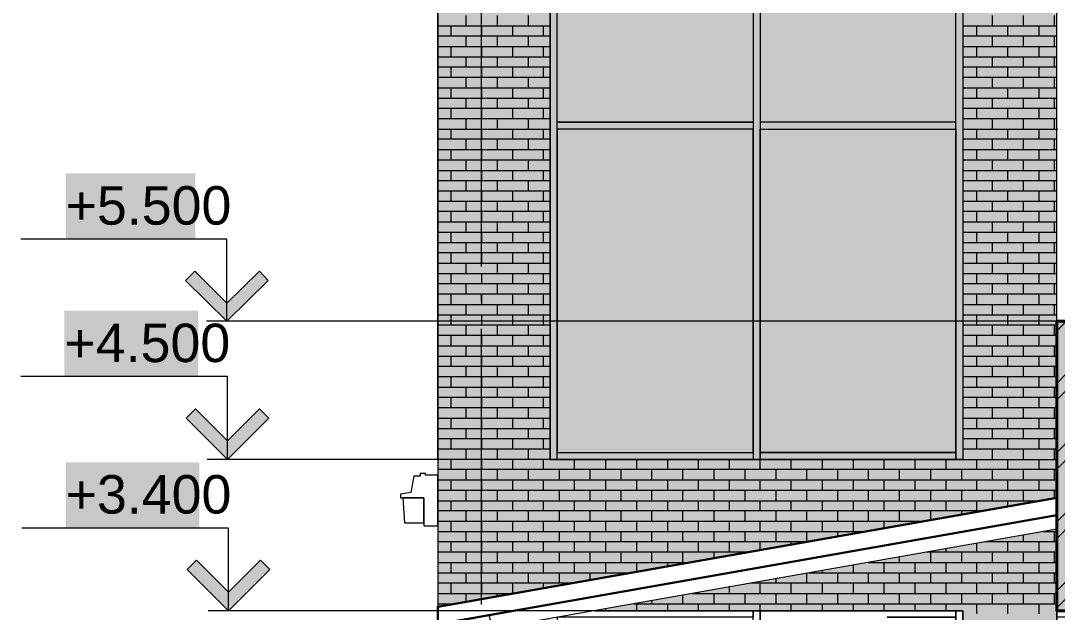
# Model space of a CAD drawing. Header units: millimetres. Extents: x -6983 to 114033, y -5968 to 36007.
# Drawn here: x 69129 to 76664, y 5491 to 9790 of the extents above; entities that cross this region are included whole.
import ezdxf

# ---------------------------------------------------------------- set-up
doc = ezdxf.new("R2010")
doc.units = ezdxf.units.MM
doc.layers.add('PDF _Геометрия', color=7, linetype='Continuous')
doc.layers.add('PDF _Текст', color=7, linetype='Continuous')
doc.layers.add('PDF _Сплошная заливка', color=7, linetype='Continuous', true_color=0xffffff)
doc.styles.add('PDF Arial', font='arial.ttf')

msp = doc.modelspace()

# ---------------------------------------------------------------- hatches: boundary and pattern name
at = {"layer": 'PDF _Сплошная заливка', "transparency": 33554559}
h = msp.add_hatch(color=256, dxfattribs=at)
h.paths.add_polyline_path([(72160.2, 1505.2), (72380.3, 1505.2), (72380.3, 2102.1), (72431.1, 2102.1), (72431.1, 5357.5), (72443.8, 5357.5), (72443.8, 5382.9), (72439.6, 5382.9), (72439.6, 5404.1), (72435.3, 5404.1), (72435.3, 5429.5), (72431.1, 5429.5), (72431.1, 5450.6), (72405.7, 5450.6), (72380.3, 5446.4), (72354.9, 5442.2), (72333.7, 5437.9), (72257.5, 5425.2), (72236.4, 5421), (72160.2, 5408.3)])
h.paths.add_polyline_path([(72380.3, 302.9), (72380.3, 1352.8), (72160.2, 1352.8), (72160.2, 302.9)])
h.paths.add_polyline_path([(72558.1, 5603), (72579.3, 5603), (72579.3, 12105.4), (72160.2, 12105.4), (72160.2, 5535.3), (72287.2, 5556.5), (72308.3, 5560.7), (72435.3, 5581.9), (72456.5, 5586.1)])
h.paths.add_polyline_path([(72528.5, 2102.1), (72579.3, 2102.1), (72579.3, 5374.4), (72553.9, 5374.4), (72553.9, 5395.6), (72549.6, 5395.6), (72549.6, 5421), (72545.4, 5421), (72545.4, 5446.4), (72541.2, 5446.4), (72541.2, 5471.8), (72524.2, 5471.8), (72528.5, 5467.6), (72528.5, 5446.4), (72532.7, 5446.4), (72532.7, 5421), (72536.9, 5421), (72536.9, 5395.6), (72541.2, 5395.6), (72541.2, 5370.2), (72520, 5370.2), (72477.7, 5361.7), (72528.5, 5357.5)])
h = msp.add_hatch(color=256, dxfattribs=at)
h.paths.add_polyline_path([(72964.5, 2627), (72964.5, 2559.3), (72977.2, 2559.3), (72977.2, 2627)])
h.paths.add_polyline_path([(72964.5, 2305.3), (72964.5, 2127.5), (72977.2, 2127.5), (72977.2, 2305.3)])
h.paths.add_polyline_path([(72964.5, 2521.2), (72964.5, 2381.5), (72977.2, 2381.5), (72977.2, 2521.2)])
h.paths.add_polyline_path([(75978.6, 2203.7), (75978.6, 2102.1), (76249.5, 2102.1), (76249.5, 2203.7)])
h.paths.add_polyline_path([(76660.2, 1835.4), (72579.3, 1835.4), (72579.3, 302.9), (76660.2, 302.9)])
h.paths.add_polyline_path([(76321.5, 2203.7), (76321.5, 2102.1), (76490.8, 2102.1), (76490.8, 2203.7)])
h.paths.add_polyline_path([(76516.2, 2102.1), (76660.2, 2102.1), (76660.2, 6094.1), (76639, 6094.1), (76613.6, 6089.8), (76592.4, 6085.6), (76541.6, 6077.1), (76520.5, 6072.9), (76469.7, 6064.4), (76448.5, 6060.2), (76397.7, 6051.7), (76376.5, 6047.5), (76325.7, 6039), (76304.6, 6034.8), (76253.8, 6026.3), (76232.6, 6022.1), (76181.8, 6013.6), (76160.6, 6009.4), (76109.8, 6000.9), (76088.7, 5996.7), (76037.9, 5988.2), (76016.7, 5984), (75965.9, 5975.5), (75944.7, 5971.3), (75893.9, 5962.8), (75872.8, 5958.6), (75822, 5950.1), (75800.8, 5945.9), (75750, 5937.4), (75728.8, 5933.2), (75678, 5924.7), (75656.9, 5920.5), (75606.1, 5912), (75584.9, 5907.8), (75534.1, 5899.3), (75512.9, 5895.1), (75462.1, 5886.6), (75441, 5882.4), (75390.2, 5873.9), (75369, 5869.7), (75318.2, 5861.2), (75297, 5857), (75246.2, 5848.6), (75225.1, 5844.3), (75174.3, 5835.9), (75153.1, 5831.6), (75102.3, 5823.2), (75081.1, 5818.9), (75030.3, 5810.5), (75009.2, 5806.2), (74958.4, 5797.8), (74937.2, 5793.5), (74886.4, 5785.1), (74865.2, 5780.8), (74814.4, 5772.4), (74793.3, 5768.1), (74742.5, 5759.7), (74721.3, 5755.4), (74670.5, 5747), (74649.3, 5742.7), (74598.5, 5734.3), (74577.4, 5730), (74526.6, 5721.6), (74505.4, 5717.3), (74454.6, 5708.9), (74433.4, 5704.6), (74382.6, 5696.2), (74361.5, 5691.9), (74310.7, 5683.5), (74289.5, 5679.2), (74238.7, 5670.8), (74217.5, 5666.5), (74166.7, 5658.1), (74145.6, 5653.8), (74094.8, 5645.4), (74073.6, 5641.1), (74022.8, 5632.7), (74001.6, 5628.4), (73950.9, 5620), (73929.7, 5615.7), (73878.9, 5607.3), (73857.7, 5603), (73806.9, 5594.6), (73785.8, 5590.3), (73735, 5581.9), (73713.8, 5577.6), (73663, 5569.2), (73641.8, 5564.9), (73591, 5556.5), (73569.9, 5552.2), (73519.1, 5543.8), (73497.9, 5539.5), (73447.1, 5531.1), (73425.9, 5526.8), (73375.1, 5518.4), (73354, 5514.1), (73303.2, 5505.7), (75978.6, 5501.4), (75978.6, 2728.6), (76461.2, 2728.6), (76461.2, 2720.1), (76469.7, 2724.4), (76473.9, 2728.6), (76596.7, 2728.6), (76592.4, 2724.4), (76600.9, 2720.1), (76600.9, 2572), (76617.8, 2572), (76622.1, 2567.7), (76617.8, 2555), (76600.9, 2550.8), (76600.9, 2364.5), (76613.6, 2364.5), (76613.6, 2351.8), (76600.9, 2351.8), (76596.7, 2258.7), (76592.4, 2250.2), (76592.4, 2241.8), (76600.9, 2241.8), (76600.9, 2203.7), (76516.2, 2203.7)])
h.paths.add_polyline_path([(76469.7, 2250.2), (76465.4, 2246), (76478.1, 2241.8), (76478.1, 2246), (76473.9, 2250.2)])
h.paths.add_polyline_path([(72579.3, 2102.1), (72913.7, 2106.3), (72909.5, 2106.3), (72909.5, 2114.8), (72905.2, 2114.8), (72905.2, 2165.6), (72901, 2169.8), (72905.2, 2487.3), (72909.5, 2521.2), (72905.2, 2521.2), (72905.2, 2749.8), (72888.3, 2749.8), (72888.3, 2826), (72663.9, 2826), (72663.9, 2868.3), (72901, 2872.5), (72905.2, 2910.6), (72977.2, 2910.6), (72977.2, 5446.4), (72956, 5446.4), (72930.6, 5442.2), (72909.5, 5437.9), (72884.1, 5433.7), (72862.9, 5429.5), (72837.5, 5425.2), (72816.3, 5421), (72790.9, 5416.8), (72769.8, 5412.5), (72744.4, 5408.3), (72723.2, 5404.1), (72697.8, 5399.8), (72676.6, 5395.6), (72651.2, 5391.4), (72630.1, 5387.1), (72579.3, 5378.7)])
h.paths.add_polyline_path([(72964.5, 2356.1), (72964.5, 2330.7), (72977.2, 2330.7), (72977.2, 2356.1)])
h.paths.add_polyline_path([(76639, 6322.7), (76660.2, 6322.7), (76660.2, 12105.4), (72579.3, 12105.4), (72579.3, 5607.3), (72655.5, 5620), (72676.6, 5624.2), (72727.4, 5632.7), (72748.6, 5636.9), (72799.4, 5645.4), (72820.6, 5649.6), (72871.4, 5658.1), (72892.5, 5662.3), (72943.3, 5670.8), (72964.5, 5675), (73015.3, 5683.5), (73036.5, 5687.7), (73087.3, 5696.2), (73108.4, 5700.4), (73159.2, 5708.9), (73180.4, 5713.1), (73231.2, 5721.6), (73252.4, 5725.8), (73303.2, 5734.3), (73324.3, 5738.5), (73375.1, 5747), (73396.3, 5751.2), (73447.1, 5759.7), (73468.3, 5763.9), (73519.1, 5772.4), (73540.2, 5776.6), (73591, 5785.1), (73612.2, 5789.3), (73663, 5797.8), (73684.2, 5802), (73735, 5810.5), (73756.1, 5814.7), (73806.9, 5823.2), (73828.1, 5827.4), (73878.9, 5835.9), (73900.1, 5840.1), (73950.9, 5848.6), (73972, 5852.8), (74022.8, 5861.2), (74044, 5865.5), (74094.8, 5873.9), (74115.9, 5878.2), (74166.7, 5886.6), (74187.9, 5890.9), (74238.7, 5899.3), (74259.9, 5903.6), (74310.7, 5912), (74331.8, 5916.3), (74382.6, 5924.7), (74403.8, 5929), (74454.6, 5937.4), (74475.8, 5941.7), (74526.6, 5950.1), (74547.7, 5954.4), (74598.5, 5962.8), (74619.7, 5967.1), (74695.9, 5979.8), (74717.1, 5984), (74767.9, 5992.5), (74789, 5996.7), (74839.8, 6005.2), (74861, 6009.4), (74911.8, 6017.9), (74933, 6022.1), (74983.8, 6030.6), (75004.9, 6034.8), (75055.7, 6043.3), (75076.9, 6047.5), (75127.7, 6056), (75148.9, 6060.2), (75199.7, 6068.7), (75220.8, 6072.9), (75271.6, 6081.4), (75292.8, 6085.6), (75343.6, 6094.1), (75364.8, 6098.3), (75415.6, 6106.8), (75436.7, 6111), (75487.5, 6119.5), (75508.7, 6123.7), (75559.5, 6132.2), (75580.7, 6136.4), (75631.5, 6144.9), (75652.6, 6149.1), (75703.4, 6157.6), (75724.6, 6161.8), (75775.4, 6170.3), (75796.6, 6174.5), (75847.4, 6183), (75868.5, 6187.2), (75919.3, 6195.7), (75940.5, 6199.9), (75991.3, 6208.4), (76012.5, 6212.6), (76063.3, 6221.1), (76084.4, 6225.3), (76135.2, 6233.8), (76156.4, 6238), (76207.2, 6246.5), (76228.4, 6250.7), (76279.2, 6259.2), (76300.3, 6263.4), (76351.1, 6271.9), (76372.3, 6276.1), (76423.1, 6284.6), (76444.3, 6288.8), (76495.1, 6297.3), (76516.2, 6301.5), (76567, 6310), (76588.2, 6314.2)])
for color, points in [(256, [(69455.1, 8680.6), (69455.1, 8202.3), (70399.1, 8202.3), (70399.1, 8680.6)]), (7, [(70928.3, 7910.2), (70869, 7969.4), (70860.5, 7969.4), (70636.2, 7745.1), (70623.5, 7740.8), (70623.5, 7745.1), (70399.1, 7969.4), (70390.6, 7969.4), (70386.4, 7965.2), (70327.1, 7905.9), (70335.6, 7901.7), (70623.5, 7613.8), (70636.2, 7609.6), (70636.2, 7613.8), (70924, 7901.7)]), (256, [(69446.6, 7681.6), (69446.6, 7203.2), (70420.3, 7203.2), (70420.3, 7681.6)]), (7, [(70932.5, 6906.9), (70869, 6970.4), (70860.5, 6970.4), (70636.2, 6746), (70627.7, 6741.8), (70627.7, 6746), (70403.3, 6970.4), (70394.9, 6970.4), (70390.6, 6966.1), (70331.4, 6906.9), (70627.7, 6610.5), (70636.2, 6606.3), (70636.2, 6610.5)]), (256, [(69455.1, 6580.9), (69455.1, 6102.5), (70428.7, 6102.5), (70428.7, 6580.9)]), (7, [(70941, 5806.2), (70877.5, 5869.7), (70869, 5869.7), (70644.6, 5645.4), (70636.2, 5641.1), (70636.2, 5645.4), (70411.8, 5869.7), (70403.3, 5869.7), (70399.1, 5865.5), (70339.8, 5806.2), (70636.2, 5509.9), (70644.6, 5505.7), (70644.6, 5509.9)])]:
    msp.add_hatch(color=color, dxfattribs=at).paths.add_polyline_path(points)
h = msp.add_hatch(color=256, dxfattribs=at)
h.paths.add_polyline_path([(76778.7, 1835.4), (76660.2, 1835.4), (76660.2, 302.9), (76778.7, 302.9)])
h.paths.add_polyline_path([(76660.2, 5501.4), (76778.7, 5501.4), (76778.7, 7605.4), (76660.2, 7605.4)])
h.paths.add_polyline_path([(76660.2, 2034.3), (76778.7, 2034.3), (76778.7, 2102.1), (76660.2, 2102.1)])

# ---------------------------------------------------------------- linework, layer by layer
at = {"layer": 'PDF _Геометрия', "lineweight": 18}
for points in [[(85880.3, 12105.4), (72579.3, 12105.4), (72160.2, 12105.4), (72160.2, 1505.2)], [(76660.2, 7605.4), (76660.2, 12105.4), (72579.3, 12105.4)], [(76660.2, 9002.4), (76668.6, 9002.4)], [(76660.2, 5501.4), (76808.3, 5501.4), (76808.3, 5454.9), (76660.2, 5454.9), (76660.2, 5501.4), (76660.2, 2144.4), (76660.2, 5501.4), (76660.2, 2144.4), (76660.2, 5501.4), (76660.2, 2144.4), (76660.2, 6094.1)], [(73303.2, 5501.4), (75978.6, 5501.4), (75978.6, 2728.6)]]:
    msp.add_lwpolyline(points, dxfattribs=at)
at = {"layer": 'PDF _Геометрия', "lineweight": 9}
for points in [[(74505.4, 10052.2), (74505.4, 10001.4), (74454.6, 10001.4), (74454.6, 9027.8), (74454.6, 6602.1), (74505.4, 6602.1), (75927.8, 6602.1), (75927.8, 9027.8), (75927.8, 10001.4), (75978.6, 10001.4), (75978.6, 9027.8), (75978.6, 6602.1)], [(72977.2, 6602.1), (73028, 6602.1), (73028, 9027.8), (73028, 10001.4), (72977.2, 10001.4), (72977.2, 9027.8), (72977.2, 6602.1), (72579.3, 6602.1), (72160.2, 6602.1)], [(74505.4, 10001.4), (74505.4, 9027.8), (74505.4, 6602.1)], [(72367.6, 9751.7), (72367.6, 9827.9)], [(72596.2, 9751.7), (72596.2, 9827.9)], [(72820.6, 9751.7), (72820.6, 9827.9)], [(76194.5, 9751.7), (76194.5, 9827.9)], [(76418.9, 9751.7), (76418.9, 9827.9)], [(76643.2, 9751.7), (76643.2, 9827.9)], [(72160.2, 9751.7), (72579.3, 9751.7), (72977.2, 9751.7)], [(72257.5, 9679.7), (72257.5, 9751.7)], [(72481.9, 9679.7), (72481.9, 9751.7)], [(72706.3, 9679.7), (72706.3, 9751.7)], [(72930.6, 9679.7), (72930.6, 9751.7)], [(75978.6, 9751.7), (76660.2, 9751.7)], [(76080.2, 9679.7), (76080.2, 9751.7)], [(76304.6, 9679.7), (76304.6, 9751.7)], [(76533.2, 9679.7), (76533.2, 9751.7)], [(72160.2, 9679.7), (72579.3, 9679.7), (72977.2, 9679.7)], [(72367.6, 9603.5), (72367.6, 9679.7)], [(72596.2, 9603.5), (72596.2, 9679.7)], [(72820.6, 9603.5), (72820.6, 9679.7)], [(75978.6, 9679.7), (76660.2, 9679.7)], [(76194.5, 9603.5), (76194.5, 9679.7)], [(76418.9, 9603.5), (76418.9, 9679.7)], [(76643.2, 9603.5), (76643.2, 9679.7)], [(72160.2, 9603.5), (72579.3, 9603.5), (72977.2, 9603.5)], [(72257.5, 9527.3), (72257.5, 9603.5)], [(72481.9, 9527.3), (72481.9, 9603.5)], [(72706.3, 9527.3), (72706.3, 9603.5)], [(72930.6, 9527.3), (72930.6, 9603.5)], [(75978.6, 9603.5), (76660.2, 9603.5)], [(76080.2, 9527.3), (76080.2, 9603.5)], [(76304.6, 9527.3), (76304.6, 9603.5)], [(76533.2, 9527.3), (76533.2, 9603.5)], [(72160.2, 9527.3), (72579.3, 9527.3), (72977.2, 9527.3)], [(72367.6, 9455.3), (72367.6, 9527.3)], [(72596.2, 9455.3), (72596.2, 9527.3)], [(72820.6, 9455.3), (72820.6, 9527.3)], [(75978.6, 9527.3), (76660.2, 9527.3)], [(76194.5, 9455.3), (76194.5, 9527.3)], [(76418.9, 9455.3), (76418.9, 9527.3)], [(76643.2, 9455.3), (76643.2, 9527.3)], [(72160.2, 9455.3), (72579.3, 9455.3), (72977.2, 9455.3)], [(72257.5, 9379.1), (72257.5, 9455.3)], [(72481.9, 9379.1), (72481.9, 9455.3)], [(72706.3, 9379.1), (72706.3, 9455.3)], [(72930.6, 9379.1), (72930.6, 9455.3)], [(75978.6, 9455.3), (76660.2, 9455.3)], [(76080.2, 9379.1), (76080.2, 9455.3)], [(76304.6, 9379.1), (76304.6, 9455.3)], [(76533.2, 9379.1), (76533.2, 9455.3)], [(72160.2, 9379.1), (72579.3, 9379.1), (72977.2, 9379.1)], [(72367.6, 9302.9), (72367.6, 9379.1)], [(72596.2, 9302.9), (72596.2, 9379.1)], [(72820.6, 9302.9), (72820.6, 9379.1)], [(75978.6, 9379.1), (76660.2, 9379.1)], [(76194.5, 9302.9), (76194.5, 9379.1)], [(76418.9, 9302.9), (76418.9, 9379.1)], [(76643.2, 9302.9), (76643.2, 9379.1)], [(72160.2, 9302.9), (72579.3, 9302.9), (72977.2, 9302.9)], [(72257.5, 9226.7), (72257.5, 9302.9)], [(72481.9, 9226.7), (72481.9, 9302.9)], [(72706.3, 9226.7), (72706.3, 9302.9)], [(72930.6, 9226.7), (72930.6, 9302.9)], [(75978.6, 9302.9), (76660.2, 9302.9)], [(76080.2, 9226.7), (76080.2, 9302.9)], [(76304.6, 9226.7), (76304.6, 9302.9)], [(76533.2, 9226.7), (76533.2, 9302.9)], [(72160.2, 9226.7), (72579.3, 9226.7), (72977.2, 9226.7)], [(72367.6, 9154.8), (72367.6, 9226.7)], [(72596.2, 9154.8), (72596.2, 9226.7)], [(72820.6, 9154.8), (72820.6, 9226.7)], [(75978.6, 9226.7), (76660.2, 9226.7)], [(76194.5, 9154.8), (76194.5, 9226.7)], [(76418.9, 9154.8), (76418.9, 9226.7)], [(76643.2, 9154.8), (76643.2, 9226.7)], [(72160.2, 9154.8), (72579.3, 9154.8), (72977.2, 9154.8)], [(72257.5, 9078.6), (72257.5, 9154.8)], [(72481.9, 9078.6), (72481.9, 9154.8)], [(72706.3, 9078.6), (72706.3, 9154.8)], [(72930.6, 9078.6), (72930.6, 9154.8)], [(75978.6, 9154.8), (76660.2, 9154.8)], [(76080.2, 9078.6), (76080.2, 9154.8)], [(76304.6, 9078.6), (76304.6, 9154.8)], [(76533.2, 9078.6), (76533.2, 9154.8)], [(72160.2, 9078.6), (72579.3, 9078.6), (72977.2, 9078.6)], [(72367.6, 9002.4), (72367.6, 9078.6)], [(72596.2, 9002.4), (72596.2, 9078.6)], [(72820.6, 9002.4), (72820.6, 9078.6)], [(74454.6, 9053.2), (73028, 9053.2)], [(74505.4, 6530.1), (74505.4, 6602.1), (74505.4, 6652.9), (74505.4, 9002.4), (75927.8, 9002.4), (75927.8, 9053.2), (74505.4, 9053.2), (74505.4, 9002.4), (75927.8, 9002.4), (75927.8, 6652.9), (74505.4, 6652.9), (75927.8, 6652.9), (75927.8, 6602.1), (75978.6, 6602.1), (76660.2, 6602.1)], [(75927.8, 9053.2), (74505.4, 9053.2)], [(75978.6, 9078.6), (76660.2, 9078.6)], [(76194.5, 9002.4), (76194.5, 9078.6)], [(76418.9, 9002.4), (76418.9, 9078.6)], [(76643.2, 9002.4), (76643.2, 9078.6)], [(72160.2, 9002.4), (72579.3, 9002.4), (72977.2, 9002.4)], [(72257.5, 8930.4), (72257.5, 9002.4)], [(72481.9, 8930.4), (72481.9, 9002.4)], [(72706.3, 8930.4), (72706.3, 9002.4)], [(72930.6, 8930.4), (72930.6, 9002.4)], [(75978.6, 9002.4), (76660.2, 9002.4)], [(76080.2, 8930.4), (76080.2, 9002.4)], [(76304.6, 8930.4), (76304.6, 9002.4)], [(76533.2, 8930.4), (76533.2, 9002.4)], [(72160.2, 8930.4), (72579.3, 8930.4), (72977.2, 8930.4)], [(72367.6, 8854.2), (72367.6, 8930.4)], [(72596.2, 8854.2), (72596.2, 8930.4)], [(72820.6, 8854.2), (72820.6, 8930.4)], [(75978.6, 8930.4), (76660.2, 8930.4)], [(76194.5, 8854.2), (76194.5, 8930.4)], [(76418.9, 8854.2), (76418.9, 8930.4)], [(76643.2, 8854.2), (76643.2, 8930.4)], [(72160.2, 8854.2), (72579.3, 8854.2), (72977.2, 8854.2)], [(72257.5, 8778), (72257.5, 8854.2)], [(72481.9, 8778), (72481.9, 8854.2)], [(72706.3, 8778), (72706.3, 8854.2)], [(72930.6, 8778), (72930.6, 8854.2)], [(75978.6, 8854.2), (76660.2, 8854.2)], [(76080.2, 8778), (76080.2, 8854.2)], [(76304.6, 8778), (76304.6, 8854.2)], [(76533.2, 8778), (76533.2, 8854.2)], [(72160.2, 8778), (72579.3, 8778), (72977.2, 8778)], [(72367.6, 8701.8), (72367.6, 8778)], [(72596.2, 8701.8), (72596.2, 8778)], [(72820.6, 8701.8), (72820.6, 8778)], [(75978.6, 8778), (76660.2, 8778)], [(76194.5, 8701.8), (76194.5, 8778)], [(76418.9, 8701.8), (76418.9, 8778)], [(76643.2, 8701.8), (76643.2, 8778)], [(72160.2, 8701.8), (72579.3, 8701.8), (72977.2, 8701.8)], [(72257.5, 8629.8), (72257.5, 8701.8)], [(72481.9, 8629.8), (72481.9, 8701.8)], [(72706.3, 8629.8), (72706.3, 8701.8)], [(72930.6, 8629.8), (72930.6, 8701.8)], [(75978.6, 8701.8), (76660.2, 8701.8)], [(76080.2, 8629.8), (76080.2, 8701.8)], [(76304.6, 8629.8), (76304.6, 8701.8)], [(76533.2, 8629.8), (76533.2, 8701.8)], [(72160.2, 8629.8), (72579.3, 8629.8), (72977.2, 8629.8)], [(72367.6, 8553.6), (72367.6, 8629.8)], [(72596.2, 8553.6), (72596.2, 8629.8)], [(72820.6, 8553.6), (72820.6, 8629.8)], [(75978.6, 8629.8), (76660.2, 8629.8)], [(76194.5, 8553.6), (76194.5, 8629.8)], [(76418.9, 8553.6), (76418.9, 8629.8)], [(76643.2, 8553.6), (76643.2, 8629.8)], [(72160.2, 8553.6), (72579.3, 8553.6), (72977.2, 8553.6)], [(72257.5, 8477.4), (72257.5, 8553.6)], [(72481.9, 8477.4), (72481.9, 8553.6)], [(72706.3, 8477.4), (72706.3, 8553.6)], [(72930.6, 8477.4), (72930.6, 8553.6)], [(75978.6, 8553.6), (76660.2, 8553.6)], [(76080.2, 8477.4), (76080.2, 8553.6)], [(76304.6, 8477.4), (76304.6, 8553.6)], [(76533.2, 8477.4), (76533.2, 8553.6)], [(72160.2, 8477.4), (72579.3, 8477.4), (72977.2, 8477.4)], [(72367.6, 8405.5), (72367.6, 8477.4)], [(72596.2, 8405.5), (72596.2, 8477.4)], [(72820.6, 8405.5), (72820.6, 8477.4)], [(75978.6, 8477.4), (76660.2, 8477.4)], [(76194.5, 8405.5), (76194.5, 8477.4)], [(76418.9, 8405.5), (76418.9, 8477.4)], [(76643.2, 8405.5), (76643.2, 8477.4)], [(72160.2, 8405.5), (72579.3, 8405.5), (72977.2, 8405.5)], [(72257.5, 8329.3), (72257.5, 8405.5)], [(72481.9, 8329.3), (72481.9, 8405.5)], [(72706.3, 8329.3), (72706.3, 8405.5)], [(72930.6, 8329.3), (72930.6, 8405.5)], [(75978.6, 8405.5), (76660.2, 8405.5)], [(76080.2, 8329.3), (76080.2, 8405.5)], [(76304.6, 8329.3), (76304.6, 8405.5)], [(76533.2, 8329.3), (76533.2, 8405.5)], [(72160.2, 8329.3), (72579.3, 8329.3), (72977.2, 8329.3)], [(72367.6, 8253.1), (72367.6, 8329.3)], [(72596.2, 8253.1), (72596.2, 8329.3)], [(72820.6, 8253.1), (72820.6, 8329.3)], [(75978.6, 8329.3), (76660.2, 8329.3)], [(76194.5, 8253.1), (76194.5, 8329.3)], [(76418.9, 8253.1), (76418.9, 8329.3)], [(76643.2, 8253.1), (76643.2, 8329.3)], [(72160.2, 8253.1), (72579.3, 8253.1), (72977.2, 8253.1)], [(72257.5, 8176.9), (72257.5, 8253.1)], [(72481.9, 8176.9), (72481.9, 8253.1)], [(72706.3, 8176.9), (72706.3, 8253.1)], [(72930.6, 8176.9), (72930.6, 8253.1)], [(75978.6, 8253.1), (76660.2, 8253.1)], [(76080.2, 8176.9), (76080.2, 8253.1)], [(76304.6, 8176.9), (76304.6, 8253.1)], [(76533.2, 8176.9), (76533.2, 8253.1)], [(76880.3, 5501.4), (76880.3, 6335.4), (76880.3, 6534.3), (76880.3, 7605.4), (71800.3, 7605.4), (70627.7, 7605.4), (70327.1, 7901.7), (70394.9, 7969.4), (70627.7, 7736.6), (70864.8, 7969.4), (70928.3, 7901.7), (70627.7, 7605.4), (70627.7, 8202.3), (69129.1, 8202.3)], [(72160.2, 8176.9), (72579.3, 8176.9), (72977.2, 8176.9)], [(72367.6, 8104.9), (72367.6, 8176.9)], [(72596.2, 8104.9), (72596.2, 8176.9)], [(72820.6, 8104.9), (72820.6, 8176.9)], [(75978.6, 8176.9), (76660.2, 8176.9)], [(76194.5, 8104.9), (76194.5, 8176.9)], [(76418.9, 8104.9), (76418.9, 8176.9)], [(76643.2, 8104.9), (76643.2, 8176.9)], [(72160.2, 8104.9), (72579.3, 8104.9), (72977.2, 8104.9)], [(72257.5, 8028.7), (72257.5, 8104.9)], [(72481.9, 8028.7), (72481.9, 8104.9)], [(72706.3, 8028.7), (72706.3, 8104.9)], [(72930.6, 8028.7), (72930.6, 8104.9)], [(75978.6, 8104.9), (76660.2, 8104.9)], [(76080.2, 8028.7), (76080.2, 8104.9)], [(76304.6, 8028.7), (76304.6, 8104.9)], [(76533.2, 8028.7), (76533.2, 8104.9)], [(72160.2, 8028.7), (72579.3, 8028.7), (72977.2, 8028.7)], [(72367.6, 7952.5), (72367.6, 8028.7)], [(72596.2, 7952.5), (72596.2, 8028.7)], [(72820.6, 7952.5), (72820.6, 8028.7)], [(75978.6, 8028.7), (76660.2, 8028.7)], [(76194.5, 7952.5), (76194.5, 8028.7)], [(76418.9, 7952.5), (76418.9, 8028.7)], [(76643.2, 7952.5), (76643.2, 8028.7)], [(72160.2, 7952.5), (72579.3, 7952.5), (72977.2, 7952.5)], [(72257.5, 7880.5), (72257.5, 7952.5)], [(72481.9, 7880.5), (72481.9, 7952.5)], [(72706.3, 7880.5), (72706.3, 7952.5)], [(72930.6, 7880.5), (72930.6, 7952.5)], [(75978.6, 7952.5), (76660.2, 7952.5)], [(76080.2, 7880.5), (76080.2, 7952.5)], [(76304.6, 7880.5), (76304.6, 7952.5)], [(76533.2, 7880.5), (76533.2, 7952.5)], [(72160.2, 7880.5), (72579.3, 7880.5), (72977.2, 7880.5)], [(72367.6, 7804.3), (72367.6, 7880.5)], [(72596.2, 7804.3), (72596.2, 7880.5)], [(72820.6, 7804.3), (72820.6, 7880.5)], [(75978.6, 7880.5), (76660.2, 7880.5)], [(76194.5, 7804.3), (76194.5, 7880.5)], [(76418.9, 7804.3), (76418.9, 7880.5)], [(76643.2, 7804.3), (76643.2, 7880.5)], [(72160.2, 7804.3), (72579.3, 7804.3), (72977.2, 7804.3)], [(72257.5, 7728.1), (72257.5, 7804.3)], [(72481.9, 7728.1), (72481.9, 7804.3)], [(72706.3, 7728.1), (72706.3, 7804.3)], [(72930.6, 7728.1), (72930.6, 7804.3)], [(75978.6, 7804.3), (76660.2, 7804.3)], [(76080.2, 7728.1), (76080.2, 7804.3)], [(76304.6, 7728.1), (76304.6, 7804.3)], [(76533.2, 7728.1), (76533.2, 7804.3)], [(72160.2, 7728.1), (72579.3, 7728.1), (72977.2, 7728.1)], [(72367.6, 7651.9), (72367.6, 7728.1)], [(72596.2, 7651.9), (72596.2, 7728.1)], [(72820.6, 7651.9), (72820.6, 7728.1)], [(75978.6, 7728.1), (76660.2, 7728.1)], [(76194.5, 7651.9), (76194.5, 7728.1)], [(76418.9, 7651.9), (76418.9, 7728.1)], [(76643.2, 7651.9), (76643.2, 7728.1)], [(72160.2, 7651.9), (72579.3, 7651.9), (72977.2, 7651.9)], [(72257.5, 7580), (72257.5, 7651.9)], [(72481.9, 7580), (72481.9, 7651.9)], [(72706.3, 7580), (72706.3, 7651.9)], [(72930.6, 7580), (72930.6, 7651.9)], [(75978.6, 7651.9), (76660.2, 7651.9)], [(76080.2, 7580), (76080.2, 7651.9)], [(76304.6, 7580), (76304.6, 7651.9)], [(76533.2, 7580), (76533.2, 7651.9)], [(71178, 7605.4), (70479.5, 7605.4)], [(72160.2, 7580), (72579.3, 7580), (72977.2, 7580)], [(72367.6, 7503.8), (72367.6, 7580)], [(72596.2, 7503.8), (72596.2, 7580)], [(72820.6, 7503.8), (72820.6, 7580)], [(75978.6, 7580), (76660.2, 7580)], [(76194.5, 7503.8), (76194.5, 7580)], [(76418.9, 7503.8), (76418.9, 7580)], [(76643.2, 7503.8), (76643.2, 7580)], [(76660.2, 7533.4), (76727.9, 7605.4)], [(72160.2, 7503.8), (72579.3, 7503.8), (72977.2, 7503.8)], [(72257.5, 7427.6), (72257.5, 7503.8)], [(72481.9, 7427.6), (72481.9, 7503.8)], [(72706.3, 7427.6), (72706.3, 7503.8)], [(72930.6, 7427.6), (72930.6, 7503.8)], [(75978.6, 7503.8), (76660.2, 7503.8)], [(76080.2, 7427.6), (76080.2, 7503.8)], [(76304.6, 7427.6), (76304.6, 7503.8)], [(76533.2, 7427.6), (76533.2, 7503.8)], [(72160.2, 7427.6), (72579.3, 7427.6), (72977.2, 7427.6)], [(72367.6, 7351.4), (72367.6, 7427.6)], [(72596.2, 7351.4), (72596.2, 7427.6)], [(72820.6, 7351.4), (72820.6, 7427.6)], [(75978.6, 7427.6), (76660.2, 7427.6)], [(76194.5, 7351.4), (76194.5, 7427.6)], [(76418.9, 7351.4), (76418.9, 7427.6)], [(76643.2, 7351.4), (76643.2, 7427.6)], [(72160.2, 7351.4), (72579.3, 7351.4), (72977.2, 7351.4)], [(72257.5, 7279.4), (72257.5, 7351.4)], [(72481.9, 7279.4), (72481.9, 7351.4)], [(72706.3, 7279.4), (72706.3, 7351.4)], [(72930.6, 7279.4), (72930.6, 7351.4)], [(75978.6, 7351.4), (76660.2, 7351.4)], [(76080.2, 7279.4), (76080.2, 7351.4)], [(76304.6, 7279.4), (76304.6, 7351.4)], [(76533.2, 7279.4), (76533.2, 7351.4)], [(72160.2, 7279.4), (72579.3, 7279.4), (72977.2, 7279.4)], [(72367.6, 7203.2), (72367.6, 7279.4)], [(72596.2, 7203.2), (72596.2, 7279.4)], [(72820.6, 7203.2), (72820.6, 7279.4)], [(75978.6, 7279.4), (76660.2, 7279.4)], [(76194.5, 7203.2), (76194.5, 7279.4)], [(76418.9, 7203.2), (76418.9, 7279.4)], [(76643.2, 7203.2), (76643.2, 7279.4)], [(76660.2, 7152.4), (76778.7, 7275.2)], [(73337, 6602.1), (71203.4, 6602.1), (70631.9, 6602.1), (70331.4, 6902.6), (70399.1, 6970.4), (70631.9, 6737.5), (70864.8, 6970.4), (70932.5, 6902.6), (70631.9, 6602.1), (70631.9, 7203.2), (69129.1, 7203.2)], [(72160.2, 7203.2), (72579.3, 7203.2), (72977.2, 7203.2)], [(72257.5, 7127), (72257.5, 7203.2)], [(72481.9, 7127), (72481.9, 7203.2)], [(72706.3, 7127), (72706.3, 7203.2)], [(72930.6, 7127), (72930.6, 7203.2)], [(75978.6, 7203.2), (76660.2, 7203.2)], [(76080.2, 7127), (76080.2, 7203.2)], [(76304.6, 7127), (76304.6, 7203.2)], [(76533.2, 7127), (76533.2, 7203.2)], [(72160.2, 7127), (72579.3, 7127), (72977.2, 7127)], [(72367.6, 7055), (72367.6, 7127)], [(72596.2, 7055), (72596.2, 7127)], [(72820.6, 7055), (72820.6, 7127)], [(75978.6, 7127), (76660.2, 7127)], [(76194.5, 7055), (76194.5, 7127)], [(76418.9, 7055), (76418.9, 7127)], [(76643.2, 7055), (76643.2, 7127)], [(76660.2, 7033.9), (76778.7, 7152.4)], [(72160.2, 7055), (72579.3, 7055), (72977.2, 7055)], [(72257.5, 6978.8), (72257.5, 7055)], [(72481.9, 6978.8), (72481.9, 7055)], [(72706.3, 6978.8), (72706.3, 7055)], [(72930.6, 6978.8), (72930.6, 7055)], [(75978.6, 7055), (76660.2, 7055)], [(76080.2, 6978.8), (76080.2, 7055)], [(76304.6, 6978.8), (76304.6, 7055)], [(76533.2, 6978.8), (76533.2, 7055)], [(72160.2, 6978.8), (72579.3, 6978.8), (72977.2, 6978.8)], [(72367.6, 6902.6), (72367.6, 6978.8)], [(72596.2, 6902.6), (72596.2, 6978.8)], [(72820.6, 6902.6), (72820.6, 6978.8)], [(75978.6, 6978.8), (76660.2, 6978.8)], [(76194.5, 6902.6), (76194.5, 6978.8)], [(76418.9, 6902.6), (76418.9, 6978.8)], [(76643.2, 6902.6), (76643.2, 6978.8)], [(72160.2, 6902.6), (72579.3, 6902.6), (72977.2, 6902.6)], [(72257.5, 6826.4), (72257.5, 6902.6)], [(72481.9, 6826.4), (72481.9, 6902.6)], [(72706.3, 6826.4), (72706.3, 6902.6)], [(72930.6, 6826.4), (72930.6, 6902.6)], [(75978.6, 6902.6), (76660.2, 6902.6)], [(76080.2, 6826.4), (76080.2, 6902.6)], [(76304.6, 6826.4), (76304.6, 6902.6)], [(76533.2, 6826.4), (76533.2, 6902.6)], [(72160.2, 6826.4), (72579.3, 6826.4), (72977.2, 6826.4)], [(72367.6, 6754.5), (72367.6, 6826.4)], [(72596.2, 6754.5), (72596.2, 6826.4)], [(72820.6, 6754.5), (72820.6, 6826.4)], [(75978.6, 6826.4), (76660.2, 6826.4)], [(76194.5, 6754.5), (76194.5, 6826.4)], [(76418.9, 6754.5), (76418.9, 6826.4)], [(76643.2, 6754.5), (76643.2, 6826.4)], [(72160.2, 6754.5), (72579.3, 6754.5), (72977.2, 6754.5)], [(72257.5, 6678.3), (72257.5, 6754.5)], [(72481.9, 6678.3), (72481.9, 6754.5)], [(72706.3, 6678.3), (72706.3, 6754.5)], [(72930.6, 6678.3), (72930.6, 6754.5)], [(75978.6, 6754.5), (76660.2, 6754.5)], [(76080.2, 6678.3), (76080.2, 6754.5)], [(76304.6, 6678.3), (76304.6, 6754.5)], [(76533.2, 6678.3), (76533.2, 6754.5)], [(76660.2, 6652.9), (76778.7, 6771.4)], [(72160.2, 6678.3), (72579.3, 6678.3), (72977.2, 6678.3)], [(72160.2, 6530.1), (72579.3, 6530.1), (76660.2, 6530.1), (76778.7, 6648.6), (76880.3, 6551.3)], [(72367.6, 6602.1), (72367.6, 6678.3)], [(72596.2, 6602.1), (72596.2, 6678.3)], [(72820.6, 6602.1), (72820.6, 6678.3)], [(73028, 6602.1), (73028, 6652.9)], [(73028, 6652.9), (74454.6, 6652.9)], [(74454.6, 6652.9), (74454.6, 6602.1)], [(75978.6, 6678.3), (76660.2, 6678.3)], [(76194.5, 6602.1), (76194.5, 6678.3)], [(76418.9, 6602.1), (76418.9, 6678.3)], [(76643.2, 6602.1), (76643.2, 6678.3)], [(71178, 6602.1), (70483.8, 6602.1)], [(72257.5, 6530.1), (72257.5, 6602.1)], [(72481.9, 6530.1), (72481.9, 6602.1)], [(72706.3, 6530.1), (72706.3, 6602.1)], [(72930.6, 6530.1), (72930.6, 6602.1)], [(73028, 6602.1), (74454.6, 6602.1)], [(73044.9, 6602.1), (73044.9, 6602.1)], [(73155, 6530.1), (73155, 6602.1)], [(73269.3, 6602.1), (73269.3, 6602.1)], [(73383.6, 6530.1), (73383.6, 6602.1)], [(73493.7, 6602.1), (73493.7, 6602.1)], [(73608, 6530.1), (73608, 6602.1)], [(73718, 6602.1), (73718, 6602.1)], [(73832.3, 6530.1), (73832.3, 6602.1)], [(73942.4, 6602.1), (73942.4, 6602.1)], [(74056.7, 6530.1), (74056.7, 6602.1)], [(74171, 6602.1), (74171, 6602.1)], [(74281, 6530.1), (74281, 6602.1)], [(74395.3, 6602.1), (74395.3, 6602.1)], [(74619.7, 6602.1), (74619.7, 6602.1)], [(74729.8, 6530.1), (74729.8, 6602.1)], [(74844.1, 6602.1), (74844.1, 6602.1)], [(74958.4, 6530.1), (74958.4, 6602.1)], [(75068.4, 6602.1), (75068.4, 6602.1)], [(75182.7, 6530.1), (75182.7, 6602.1)], [(75292.8, 6602.1), (75292.8, 6602.1)], [(75407.1, 6530.1), (75407.1, 6602.1)], [(75517.2, 6602.1), (75517.2, 6602.1)], [(75631.5, 6530.1), (75631.5, 6602.1)], [(75745.8, 6602.1), (75745.8, 6602.1)], [(75855.8, 6530.1), (75855.8, 6602.1)], [(75970.1, 6602.1), (75970.1, 6602.1)], [(76080.2, 6530.1), (76080.2, 6602.1)], [(76304.6, 6530.1), (76304.6, 6602.1)], [(76533.2, 6530.1), (76533.2, 6602.1)], [(72367.6, 6453.9), (72367.6, 6530.1)], [(72596.2, 6453.9), (72596.2, 6530.1)], [(72820.6, 6453.9), (72820.6, 6530.1)], [(73044.9, 6453.9), (73044.9, 6530.1)], [(73269.3, 6453.9), (73269.3, 6530.1)], [(73493.7, 6453.9), (73493.7, 6530.1)], [(73718, 6453.9), (73718, 6530.1)], [(73942.4, 6453.9), (73942.4, 6530.1)], [(74171, 6453.9), (74171, 6530.1)], [(74395.3, 6453.9), (74395.3, 6530.1)], [(74619.7, 6453.9), (74619.7, 6530.1)], [(74844.1, 6453.9), (74844.1, 6530.1)], [(75068.4, 6453.9), (75068.4, 6530.1)], [(75292.8, 6453.9), (75292.8, 6530.1)], [(75517.2, 6453.9), (75517.2, 6530.1)], [(75745.8, 6453.9), (75745.8, 6530.1)], [(75970.1, 6453.9), (75970.1, 6530.1)], [(76194.5, 6453.9), (76194.5, 6530.1)], [(76418.9, 6453.9), (76418.9, 6530.1)], [(76643.2, 6453.9), (76643.2, 6530.1)], [(72160.2, 6453.9), (72579.3, 6453.9), (76660.2, 6453.9)], [(72257.5, 6377.7), (72257.5, 6453.9)], [(72481.9, 6377.7), (72481.9, 6453.9)], [(72706.3, 6377.7), (72706.3, 6453.9)], [(72930.6, 6377.7), (72930.6, 6453.9)], [(73155, 6377.7), (73155, 6453.9)], [(73383.6, 6377.7), (73383.6, 6453.9)], [(73608, 6377.7), (73608, 6453.9)], [(73832.3, 6377.7), (73832.3, 6453.9)], [(74056.7, 6377.7), (74056.7, 6453.9)], [(74281, 6377.7), (74281, 6453.9)], [(74505.4, 6377.7), (74505.4, 6453.9)], [(74729.8, 6377.7), (74729.8, 6453.9)], [(74958.4, 6377.7), (74958.4, 6453.9)], [(75182.7, 6377.7), (75182.7, 6453.9)], [(75407.1, 6377.7), (75407.1, 6453.9)], [(75631.5, 6377.7), (75631.5, 6453.9)], [(75855.8, 6377.7), (75855.8, 6453.9)], [(76080.2, 6377.7), (76080.2, 6453.9)], [(76304.6, 6377.7), (76304.6, 6453.9)], [(76533.2, 6377.7), (76533.2, 6453.9)], [(72160.2, 6377.7), (72579.3, 6377.7), (76660.2, 6377.7)], [(72367.6, 6301.5), (72367.6, 6377.7)], [(72596.2, 6301.5), (72596.2, 6377.7)], [(72820.6, 6301.5), (72820.6, 6377.7)], [(73044.9, 6301.5), (73044.9, 6377.7)], [(73269.3, 6301.5), (73269.3, 6377.7)], [(73493.7, 6301.5), (73493.7, 6377.7)], [(73718, 6301.5), (73718, 6377.7)], [(73942.4, 6301.5), (73942.4, 6377.7)], [(74171, 6301.5), (74171, 6377.7)], [(74395.3, 6301.5), (74395.3, 6377.7)], [(74619.7, 6301.5), (74619.7, 6377.7)], [(74844.1, 6301.5), (74844.1, 6377.7)], [(75068.4, 6301.5), (75068.4, 6377.7)], [(75292.8, 6301.5), (75292.8, 6377.7)], [(75517.2, 6301.5), (75517.2, 6377.7)], [(75745.8, 6301.5), (75745.8, 6377.7)], [(75970.1, 6301.5), (75970.1, 6377.7)], [(76194.5, 6301.5), (76194.5, 6377.7)], [(76418.9, 6301.5), (76418.9, 6377.7)], [(76643.2, 6322.7), (76643.2, 6377.7)], [(72160.2, 6301.5), (72579.3, 6301.5), (76541.6, 6301.5)], [(72257.5, 6229.5), (72257.5, 6301.5)], [(72481.9, 6229.5), (72481.9, 6301.5)], [(72706.3, 6229.5), (72706.3, 6301.5)], [(72930.6, 6229.5), (72930.6, 6301.5)], [(73155, 6229.5), (73155, 6301.5)], [(73383.6, 6229.5), (73383.6, 6301.5)], [(73608, 6229.5), (73608, 6301.5)], [(73832.3, 6229.5), (73832.3, 6301.5)], [(74056.7, 6229.5), (74056.7, 6301.5)], [(74281, 6229.5), (74281, 6301.5)], [(74505.4, 6229.5), (74505.4, 6301.5)], [(74729.8, 6229.5), (74729.8, 6301.5)], [(74958.4, 6229.5), (74958.4, 6301.5)], [(75182.7, 6229.5), (75182.7, 6301.5)], [(75407.1, 6229.5), (75407.1, 6301.5)], [(75631.5, 6229.5), (75631.5, 6301.5)], [(75855.8, 6229.5), (75855.8, 6301.5)], [(76080.2, 6229.5), (76080.2, 6301.5)], [(76304.6, 6263.4), (76304.6, 6301.5)], [(76660.2, 6149.1), (76778.7, 6267.6)], [(72160.2, 6229.5), (72579.3, 6229.5), (76118.3, 6229.5)], [(72367.6, 6153.3), (72367.6, 6229.5)], [(76660.2, 6094.1), (72553.9, 5370.2), (72536.9, 5471.8), (76660.2, 6195.7)], [(72596.2, 6153.3), (72596.2, 6229.5)], [(72820.6, 6153.3), (72820.6, 6229.5)], [(73044.9, 6153.3), (73044.9, 6229.5)], [(73269.3, 6153.3), (73269.3, 6229.5)], [(73493.7, 6153.3), (73493.7, 6229.5)], [(73718, 6153.3), (73718, 6229.5)], [(73942.4, 6153.3), (73942.4, 6229.5)], [(74171, 6153.3), (74171, 6229.5)], [(74395.3, 6153.3), (74395.3, 6229.5)], [(74619.7, 6153.3), (74619.7, 6229.5)], [(74844.1, 6153.3), (74844.1, 6229.5)], [(75068.4, 6153.3), (75068.4, 6229.5)], [(75292.8, 6153.3), (75292.8, 6229.5)], [(75517.2, 6153.3), (75517.2, 6229.5)], [(75745.8, 6161.8), (75745.8, 6229.5)], [(75970.1, 6204.1), (75970.1, 6229.5)], [(72160.2, 6153.3), (72579.3, 6153.3), (75690.7, 6153.3)], [(72257.5, 6077.1), (72257.5, 6153.3)], [(72481.9, 6077.1), (72481.9, 6153.3)], [(72706.3, 6077.1), (72706.3, 6153.3)], [(72930.6, 6077.1), (72930.6, 6153.3)], [(73155, 6077.1), (73155, 6153.3)], [(73383.6, 6077.1), (73383.6, 6153.3)], [(73608, 6077.1), (73608, 6153.3)], [(73832.3, 6077.1), (73832.3, 6153.3)], [(74056.7, 6077.1), (74056.7, 6153.3)], [(74281, 6077.1), (74281, 6153.3)], [(74505.4, 6077.1), (74505.4, 6153.3)], [(74729.8, 6077.1), (74729.8, 6153.3)], [(74958.4, 6077.1), (74958.4, 6153.3)], [(75182.7, 6077.1), (75182.7, 6153.3)], [(75407.1, 6102.5), (75407.1, 6153.3)], [(75631.5, 6140.6), (75631.5, 6153.3)], [(76660.2, 6026.3), (76778.7, 6144.9)], [(74200.6, 5501.4), (71537.9, 5501.4), (70640.4, 5501.4), (70339.8, 5802), (70407.6, 5869.7), (70640.4, 5636.9), (70873.2, 5869.7), (70941, 5802), (70640.4, 5501.4), (70640.4, 6102.5), (69137.6, 6102.5)], [(72160.2, 6077.1), (72579.3, 6077.1), (75267.4, 6077.1)], [(72160.2, 6005.2), (72579.3, 6005.2), (74844.1, 6005.2), (74844.1, 6077.1)], [(72367.6, 6005.2), (72367.6, 6077.1)], [(72596.2, 6005.2), (72596.2, 6077.1)], [(72820.6, 6005.2), (72820.6, 6077.1)], [(73044.9, 6005.2), (73044.9, 6077.1)], [(73269.3, 6005.2), (73269.3, 6077.1)], [(73493.7, 6005.2), (73493.7, 6077.1)], [(73718, 6005.2), (73718, 6077.1)], [(73942.4, 6005.2), (73942.4, 6077.1)], [(74171, 6005.2), (74171, 6077.1)], [(74395.3, 6005.2), (74395.3, 6077.1)], [(74619.7, 6005.2), (74619.7, 6077.1)], [(75068.4, 6043.3), (75068.4, 6077.1)], [(76418.9, 6005.2), (76418.9, 6051.7)], [(76562.8, 6077.1), (76660.2, 6077.1)], [(76643.2, 6005.2), (76643.2, 6077.1)], [(72257.5, 5929), (72257.5, 6005.2)], [(72481.9, 5929), (72481.9, 6005.2)], [(72706.3, 5929), (72706.3, 6005.2)], [(72930.6, 5929), (72930.6, 6005.2)], [(73155, 5929), (73155, 6005.2)], [(73383.6, 5929), (73383.6, 6005.2)], [(73608, 5929), (73608, 6005.2)], [(73832.3, 5929), (73832.3, 6005.2)], [(74056.7, 5929), (74056.7, 6005.2)], [(74281, 5929), (74281, 6005.2)], [(74505.4, 5945.9), (74505.4, 6005.2)], [(74729.8, 5984), (74729.8, 6005.2)], [(75855.8, 5929), (75855.8, 5954.4)], [(76080.2, 5929), (76080.2, 5992.5)], [(76139.5, 6005.2), (76660.2, 6005.2)], [(76194.5, 6005.2), (76194.5, 6013.6)], [(76304.6, 5929), (76304.6, 6005.2)], [(76533.2, 5929), (76533.2, 6005.2)], [(72160.2, 5929), (72579.3, 5929), (74416.5, 5929)], [(72367.6, 5852.8), (72367.6, 5929)], [(72596.2, 5852.8), (72596.2, 5929)], [(72820.6, 5852.8), (72820.6, 5929)], [(73044.9, 5852.8), (73044.9, 5929)], [(73269.3, 5852.8), (73269.3, 5929)], [(73493.7, 5852.8), (73493.7, 5929)], [(73718, 5852.8), (73718, 5929)], [(73942.4, 5852.8), (73942.4, 5929)], [(74171, 5886.6), (74171, 5929)], [(74395.3, 5924.7), (74395.3, 5929)], [(75517.2, 5852.8), (75517.2, 5895.1)], [(75711.9, 5929), (76660.2, 5929)], [(75745.8, 5852.8), (75745.8, 5929)], [(75970.1, 5852.8), (75970.1, 5929)], [(76194.5, 5852.8), (76194.5, 5929)], [(76418.9, 5852.8), (76418.9, 5929)], [(76643.2, 5852.8), (76643.2, 5929)], [(72160.2, 5852.8), (72579.3, 5852.8), (73993.2, 5852.8)], [(72257.5, 5776.6), (72257.5, 5852.8)], [(72481.9, 5776.6), (72481.9, 5852.8)], [(72706.3, 5776.6), (72706.3, 5852.8)], [(72930.6, 5776.6), (72930.6, 5852.8)], [(73155, 5776.6), (73155, 5852.8)], [(73383.6, 5776.6), (73383.6, 5852.8)], [(73608, 5785.1), (73608, 5852.8)], [(73832.3, 5827.4), (73832.3, 5852.8)], [(75182.7, 5776.6), (75182.7, 5835.9)], [(75288.6, 5852.8), (76660.2, 5852.8)], [(75407.1, 5776.6), (75407.1, 5852.8)], [(75631.5, 5776.6), (75631.5, 5852.8)], [(75855.8, 5776.6), (75855.8, 5852.8)], [(76080.2, 5776.6), (76080.2, 5852.8)], [(76304.6, 5776.6), (76304.6, 5852.8)], [(76533.2, 5776.6), (76533.2, 5852.8)], [(72160.2, 5776.6), (72579.3, 5776.6), (73565.6, 5776.6)], [(72367.6, 5704.6), (72367.6, 5776.6)], [(72596.2, 5704.6), (72596.2, 5776.6)], [(72820.6, 5704.6), (72820.6, 5776.6)], [(73044.9, 5704.6), (73044.9, 5776.6)], [(73269.3, 5725.8), (73269.3, 5776.6)], [(73493.7, 5763.9), (73493.7, 5776.6)], [(74619.7, 5704.6), (74619.7, 5734.3)], [(74844.1, 5704.6), (74844.1, 5776.6)], [(74861, 5776.6), (76660.2, 5776.6)], [(74958.4, 5776.6), (74958.4, 5793.5)], [(75068.4, 5704.6), (75068.4, 5776.6)], [(75292.8, 5704.6), (75292.8, 5776.6)], [(75517.2, 5704.6), (75517.2, 5776.6)], [(75745.8, 5704.6), (75745.8, 5776.6)], [(75970.1, 5704.6), (75970.1, 5776.6)], [(76194.5, 5704.6), (76194.5, 5776.6)], [(76418.9, 5704.6), (76418.9, 5776.6)], [(76643.2, 5704.6), (76643.2, 5776.6)], [(76660.2, 5645.4), (76778.7, 5763.9)], [(72160.2, 5704.6), (72579.3, 5704.6), (73142.3, 5704.6)], [(72257.5, 5628.4), (72257.5, 5704.6)], [(72481.9, 5628.4), (72481.9, 5704.6)], [(72706.3, 5628.4), (72706.3, 5704.6)], [(72930.6, 5666.5), (72930.6, 5704.6)], [(74281, 5628.4), (74281, 5675)], [(74437.7, 5704.6), (76660.2, 5704.6)], [(74505.4, 5628.4), (74505.4, 5704.6)], [(74729.8, 5628.4), (74729.8, 5704.6)], [(74958.4, 5628.4), (74958.4, 5704.6)], [(75182.7, 5628.4), (75182.7, 5704.6)], [(75407.1, 5628.4), (75407.1, 5704.6)], [(75631.5, 5628.4), (75631.5, 5704.6)], [(75855.8, 5628.4), (75855.8, 5704.6)], [(76080.2, 5628.4), (76080.2, 5704.6)], [(76304.6, 5628.4), (76304.6, 5704.6)], [(76533.2, 5628.4), (76533.2, 5704.6)], [(72160.2, 5628.4), (72579.3, 5628.4), (72714.7, 5628.4)], [(72367.6, 5569.2), (72367.6, 5628.4)], [(72596.2, 5607.3), (72596.2, 5628.4)], [(73718, 5552.2), (73718, 5577.6)], [(73942.4, 5552.2), (73942.4, 5615.7)], [(74010.1, 5628.4), (76660.2, 5628.4)], [(74056.7, 5628.4), (74056.7, 5636.9)], [(74171, 5552.2), (74171, 5628.4)], [(74395.3, 5552.2), (74395.3, 5628.4)], [(74619.7, 5552.2), (74619.7, 5628.4)], [(74844.1, 5552.2), (74844.1, 5628.4)], [(75068.4, 5552.2), (75068.4, 5628.4)], [(75292.8, 5552.2), (75292.8, 5628.4)], [(75517.2, 5552.2), (75517.2, 5628.4)], [(75745.8, 5552.2), (75745.8, 5628.4)], [(75970.1, 5552.2), (75970.1, 5628.4)], [(76194.5, 5552.2), (76194.5, 5628.4)], [(76418.9, 5552.2), (76418.9, 5628.4)], [(76643.2, 5552.2), (76643.2, 5628.4)], [(76660.2, 5522.6), (76778.7, 5641.1)], [(71186.5, 5501.4), (70492.2, 5501.4)], [(72160.2, 5552.2), (72291.4, 5552.2)], [(72257.5, 5548), (72257.5, 5552.2)], [(75978.6, 2728.6), (75978.6, 4527.8), (75978.6, 5501.4), (75927.8, 5501.4), (75428.3, 5501.4), (74505.4, 5501.4), (74454.6, 5501.4), (74454.6, 5454.9), (73481, 5454.9), (73028, 5454.9), (73028, 4527.8), (73028, 2910.6), (73028, 4502.4), (73028, 4553.2), (73455.6, 4553.2), (73502.1, 4553.2), (73502.1, 2864.1), (73502.1, 4502.4), (74454.6, 4502.4), (74454.6, 5501.4), (73481, 5501.4), (73303.2, 5501.4)], [(73383.6, 5501.4), (73383.6, 5518.4)], [(73586.8, 5552.2), (76660.2, 5552.2)], [(73608, 5501.4), (73608, 5552.2)], [(73832.3, 5501.4), (73832.3, 5552.2)], [(74056.7, 5501.4), (74056.7, 5552.2)], [(74281, 5501.4), (74281, 5552.2)], [(74505.4, 5501.4), (74505.4, 4502.4), (74454.6, 4502.4), (74454.6, 2152.9), (74454.6, 4502.4), (75402.9, 4502.4), (75402.9, 2728.6), (75402.9, 4553.2), (75453.7, 4553.2), (75453.7, 2728.6), (75453.7, 4502.4), (75927.8, 4502.4), (75927.8, 2728.6), (75927.8, 4527.8), (75927.8, 5501.4), (75927.8, 5454.9), (75428.3, 5454.9), (75927.8, 5454.9), (75927.8, 4553.2), (75428.3, 4553.2), (74505.4, 4553.2), (74505.4, 5454.9), (74505.4, 5501.4), (74505.4, 5552.2)], [(74729.8, 5501.4), (74729.8, 5552.2)], [(74958.4, 5501.4), (74958.4, 5552.2)], [(75182.7, 5501.4), (75182.7, 5552.2)], [(75407.1, 5501.4), (75407.1, 5552.2)], [(75631.5, 5501.4), (75631.5, 5552.2)], [(75855.8, 5501.4), (75855.8, 5552.2)], [(76080.2, 5480.3), (76080.2, 5552.2)], [(76304.6, 5480.3), (76304.6, 5552.2)], [(76533.2, 5480.3), (76533.2, 5552.2)], [(76660.2, 2144.4), (76660.2, 4527.8), (76660.2, 5501.4)]]:
    msp.add_lwpolyline(points, dxfattribs=at)
at = {"layer": 'PDF _Геометрия', "lineweight": 18}
for points in [[(72160.2, 10001.4), (72160.2, 6602.1)], [(75978.6, 10001.4), (75978.6, 6602.1), (72977.2, 6602.1), (72977.2, 10001.4)], [(72160.2, 5501.4), (72160.2, 2102.1)]]:
    msp.add_lwpolyline(points, close=True, dxfattribs=at)
at = {"layer": 'PDF _Геометрия', "lineweight": 20}
for points in [[(72477.7, 8003.3), (72477.7, 10001.4)], [(72477.7, 7749.3), (72477.7, 7804.3)], [(72477.7, 5548), (72477.7, 7550.3)]]:
    msp.add_lwpolyline(points, dxfattribs=at)
at = {"layer": 'PDF _Геометрия', "lineweight": 9}
for points in [[(73028, 9002.4), (73028, 9053.2), (74454.6, 9053.2), (74454.6, 9002.4)], [(74454.6, 6652.9), (74454.6, 9002.4), (73028, 9002.4), (73028, 6652.9)]]:
    msp.add_lwpolyline(points, close=True, dxfattribs=at)
at = {"layer": 'PDF _Геометрия', "lineweight": 40}
msp.add_lwpolyline([(77079.3, 6534.3), (77079.3, 7605.4), (76660.2, 7605.4), (76660.2, 5501.4), (77079.3, 5501.4), (77079.3, 6335.4)], dxfattribs=at)
at = {"layer": 'PDF _Геометрия', "color": 253, "lineweight": 9, "true_color": 0xababab}
for points in [[(72160.2, 6487.8), (72071.3, 6487.8), (72071.3, 6500.5), (72033.2, 6500.5), (72033.2, 6479.3), (71986.6, 6479.3), (71965.4, 6360.8), (71889.2, 6348.1), (71889.2, 6322.7), (72058.6, 6322.7), (72058.6, 6119.5), (72160.2, 6119.5)], [(72058.6, 6322.7), (71906.2, 6322.7), (71918.9, 6140.6), (72058.6, 6140.6)]]:
    msp.add_lwpolyline(points, close=True, dxfattribs=at)
at = {"layer": 'PDF _Геометрия', "lineweight": 30}
msp.add_lwpolyline([(72160.2, 5404.1), (76660.2, 6195.7), (76660.2, 6322.7), (72160.2, 5531.1)], close=True, dxfattribs=at)

# ---------------------------------------------------------------- texts
at = {"layer": 'PDF _Текст', "char_height": 279.61, "attachment_point": 7, "style": 'PDF Arial'}
for s, insert in [('+5.500', (69455.1, 8303.9)), ('+4.500', (69446.6, 7304.8)), ('+3.400', (69455.1, 6204.2))]:
    msp.add_mtext(s, dxfattribs=dict(at, insert=insert))

doc.saveas('drawing.dxf')
